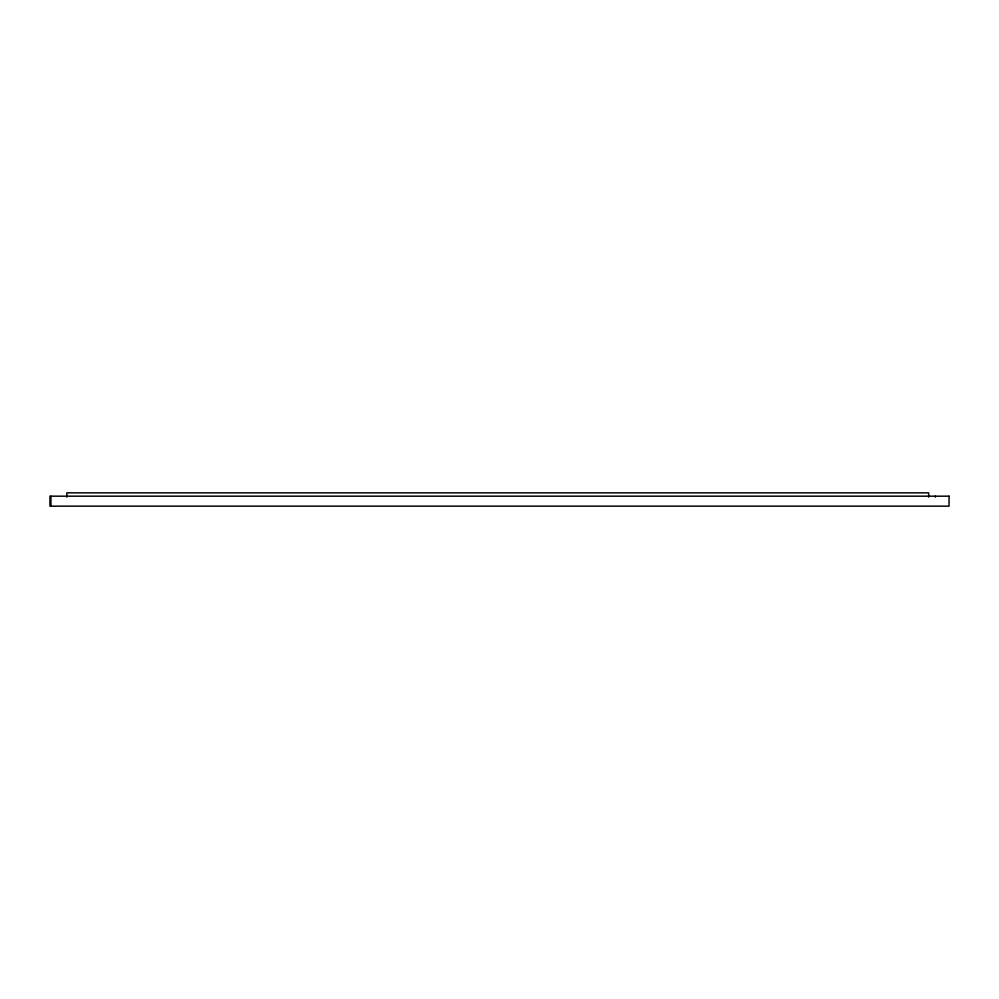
<?xml version="1.0" encoding="UTF-8"?>
<svg xmlns="http://www.w3.org/2000/svg" width="999" height="999" viewBox="0 0 999 999"><rect width="100%" height="100%" fill="white"/><g stroke="black" fill="none" stroke-linecap="round" stroke-linejoin="round"><path stroke-width="1.5" d="M935.326 496.178L935.326 497.115M928.67 497.127L928.67 492.844L66.821 492.844L66.821 497.127M50.937 496.178L50.937 506.156M949.05 496.178L49.95 496.178L49.95 506.156L949.05 506.156L949.05 496.178"/></g></svg>
